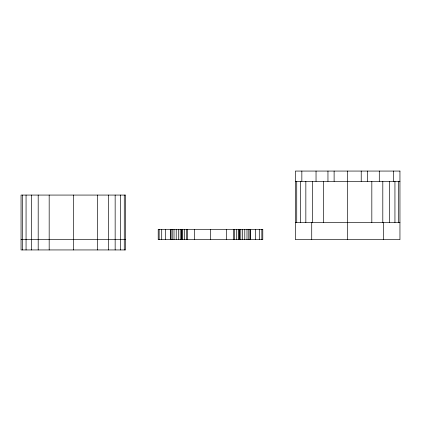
<?xml version="1.0" encoding="UTF-8"?>
<svg xmlns="http://www.w3.org/2000/svg" width="421" height="421" viewBox="0 0 421 421"><rect width="100%" height="100%" fill="white"/><g stroke="black" fill="none" stroke-linecap="round" stroke-linejoin="round"><path stroke-width="0.63" d="M22.392 249.937L22.392 195.07M295.384 181.351L399.95 181.351M295.384 222.504L399.95 222.504M21.05 239.649L125.616 239.649L125.616 249.937L21.05 249.937L21.05 195.07L125.616 195.07L125.6 239.649M398.608 181.351L398.608 222.504M394.94 181.351L394.94 222.504M393.493 171.063L393.493 181.351M389.488 181.351L389.488 222.504M383.61 222.504L383.61 239.649M382.805 181.351L382.805 222.504M379.295 171.063L379.295 181.351M371.827 181.351L371.827 222.504M367.38 171.063L367.38 181.351M361.223 171.063L361.223 181.351M347.667 171.063L347.667 239.649M334.116 171.063L334.116 181.351M327.954 171.063L327.954 181.351M323.512 181.351L323.512 222.504M316.039 171.063L316.039 181.351M312.529 181.351L312.529 222.504M311.724 222.504L311.724 239.649M305.841 181.351L305.841 222.504M301.841 171.063L301.841 181.351M300.394 181.351L300.394 222.504M296.726 181.351L296.726 222.504M261.857 229.361L261.857 239.649M259.294 229.361L259.294 239.649M255.384 229.361L255.384 239.649M250.437 229.361L250.437 239.649M249.995 229.361L249.995 239.649M248.785 229.361L248.785 239.649M246.985 229.361L246.985 239.649M244.785 229.361L244.785 239.649M242.58 229.361L242.58 239.649M240.786 229.361L240.786 239.649M239.57 229.361L239.57 239.649M239.128 229.361L239.128 239.649M238.27 229.361L238.27 239.649M236.381 229.361L236.381 239.649M234.497 229.361L234.497 239.649M233.639 229.361L233.639 239.649M226.409 229.361L226.409 239.649M210.5 229.361L210.5 239.649M194.591 229.361L194.591 239.649M187.356 229.361L187.356 239.649M186.503 229.361L186.503 239.649M184.614 229.361L184.614 239.649M182.73 229.361L182.73 239.649M181.872 229.361L181.872 239.649M181.43 229.361L181.43 239.649M180.214 229.361L180.214 239.649M178.42 229.361L178.42 239.649M176.215 229.361L176.215 239.649M174.015 229.361L174.015 239.649M172.215 229.361L172.215 239.649M171.005 229.361L171.005 239.649M170.558 229.361L170.558 239.649M165.616 229.361L165.616 239.649M161.711 229.361L161.711 239.649M159.143 229.361L159.143 239.649M124.274 195.07L124.274 249.937M120.606 195.07L120.606 249.937M115.159 195.07L115.154 249.937M108.471 195.07L108.471 249.937M97.488 195.07L97.488 249.937M73.333 195.07L73.333 249.937M49.178 195.07L49.178 249.937M38.195 195.07L38.195 249.937M31.512 195.07L31.507 249.937M26.06 195.07L26.06 249.937M399.95 171.063L295.384 171.063L295.384 239.649L399.95 239.649L399.95 171.063M262.783 229.361L158.217 229.361L158.217 239.649L262.783 239.649L262.783 229.361"/></g></svg>
